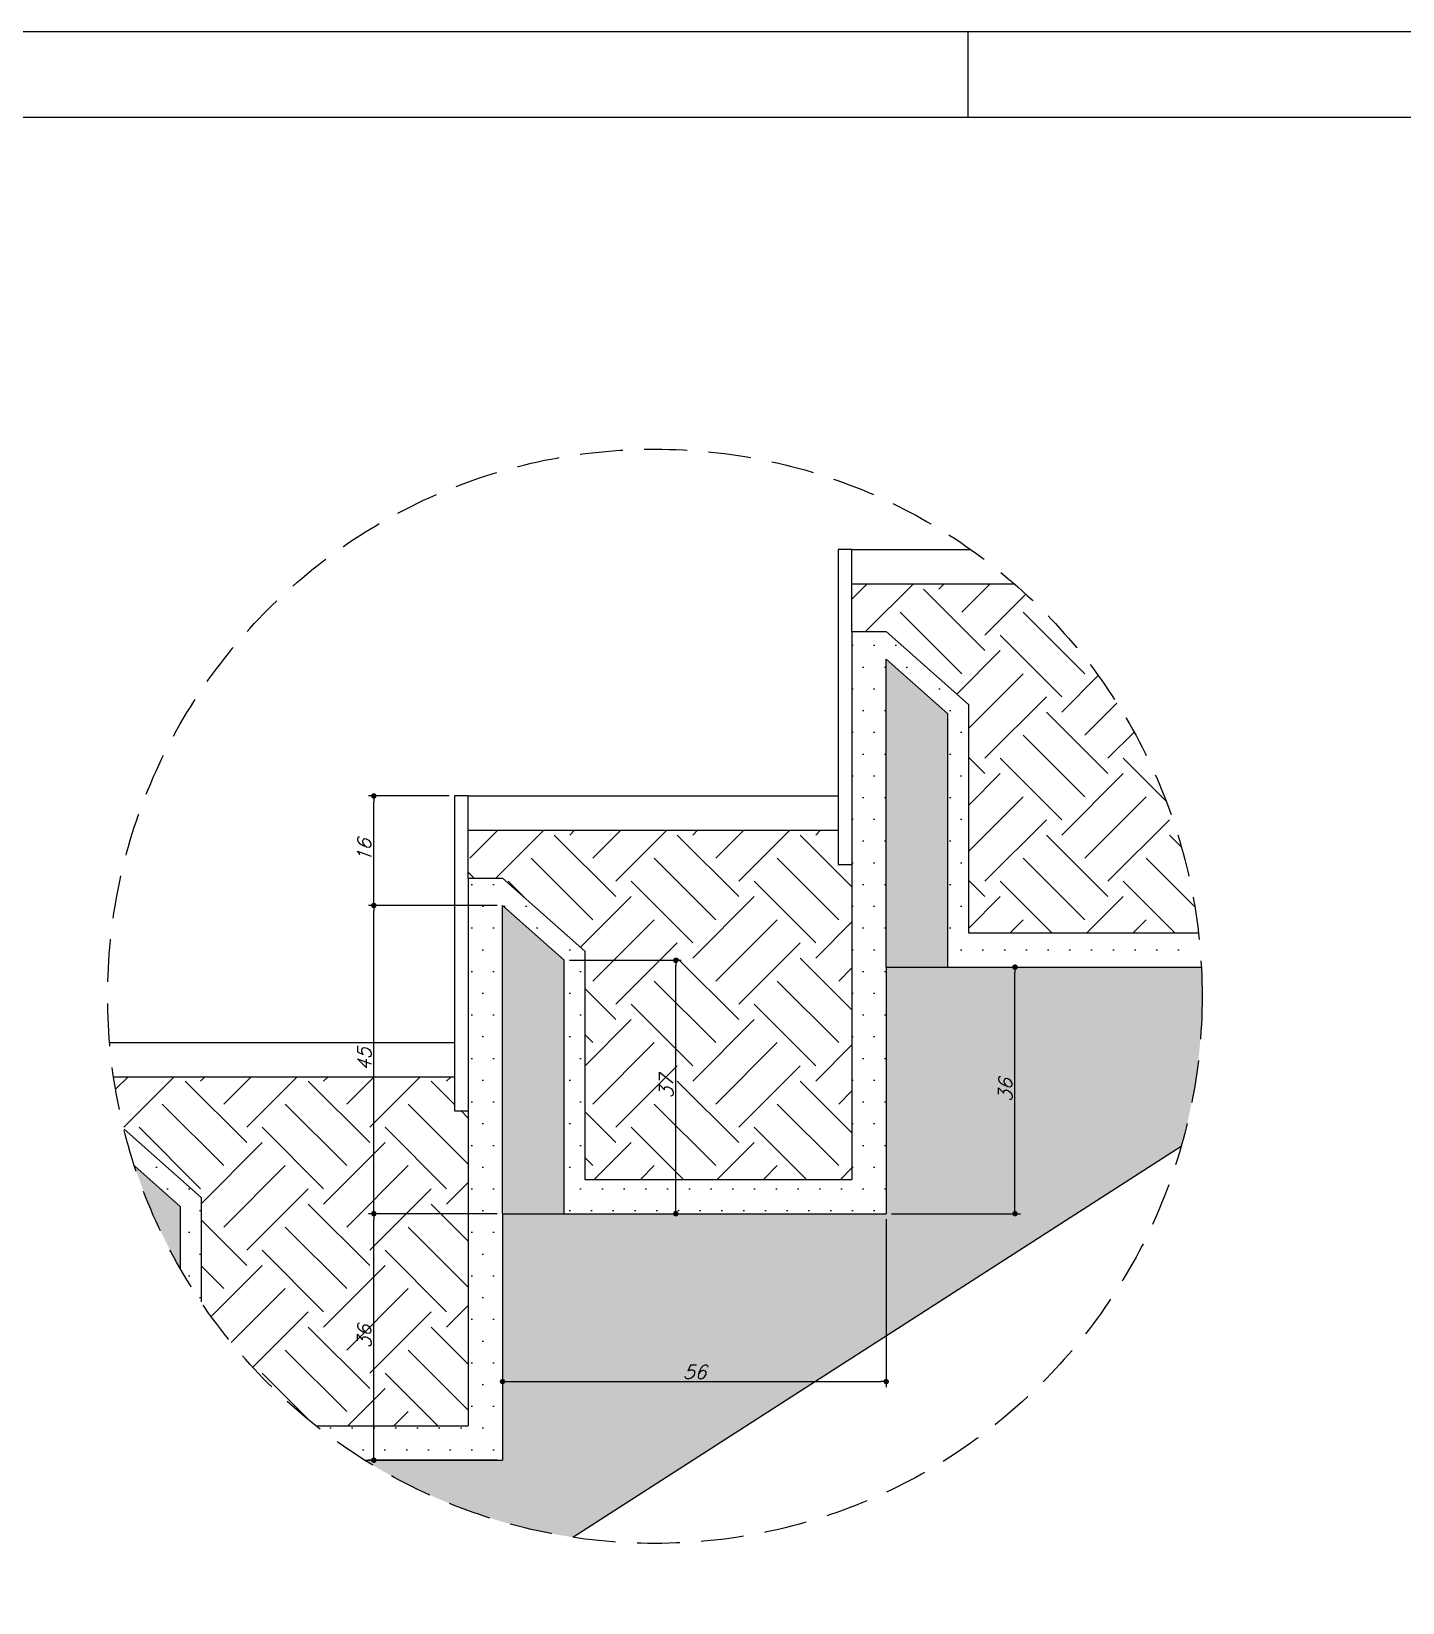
# Model space of a CAD drawing. Header units: millimetres. Extents: x 0 to 6870, y 0 to 4500.
# Drawn here: x 1698 to 2499, y 3582 to 4500 of the extents above; entities that cross this region are included whole.
import ezdxf

# ---------------------------------------------------------------- set-up
doc = ezdxf.new("R2010")
doc.units = ezdxf.units.MM
doc.header["$LTSCALE"] = 50
doc.linetypes.add('DASHED', pattern=[0.75, 0.5, -0.25])
for name, color, linetype in [('F-ALV', 3, 'Continuous'), ('F-ALV-SÓLIDO', 252, 'Continuous'), ('F-AUX-RED', 1, 'Continuous'), ('F-CORTE', 4, 'Continuous'), ('F-COTAS', 106, 'Continuous'), ('F-MARGEM', 1, 'Continuous'), ('F-REVESTIMENO HACH', 1, 'Continuous'), ('F-REVESTIMENTO', 1, 'Continuous'), ('F-SOLIDO', 71, 'Continuous')]:
    doc.layers.add(name, color=color, linetype=linetype)
doc.styles.add('CP-TEXT-INCL', font='romans.shx', dxfattribs={"oblique": 20})
doc.dimstyles.new('CP-COTAS-50', dxfattribs={"dimscale": 0.64, "dimtxt": 12.5, "dimasz": 5, "dimexe": 5, "dimexo": 5, "dimgap": 2.5, "dimtad": 1, "dimdec": 1, "dimdsep": 46, "dimtxsty": 'CP-TEXT-INCL', "dimblk1": 'DOT', "dimblk2": 'DOT', "dimsah": 1, "dimcen": 9, "dimclrd": 256, "dimclre": 256, "dimclrt": 256, "dimadec": 0, "dimazin": 0, "dimtfac": 1, "dimtdec": 1, "dimtmove": 2, "dimatfit": 3, "dimldrblk": 'DOT', "dimfxl": 5, "dimtolj": 1, "dimarcsym": 0})
pattern_1 = [(45, (18706.65, -9574.606), (0, 71.84205), [50.8, -50.8]), (45, (18693.18, -9561.136), (0, 71.84205), [50.8, -50.8]), (45, (18679.71, -9547.665), (0, 71.84205), [50.8, -50.8]), (135, (18679.71, -9538.685), (-71.84205, 0), [50.8, -50.8]), (135, (18693.18, -9525.215), (-71.84205, 0), [50.8, -50.8]), (135, (18706.65, -9511.744), (-71.84205, 0), [50.8, -50.8])]

# ---------------------------------------------------------------- blocks, each defined once
blk = doc.blocks.new('A0-1L_900')
at = {"layer": 'F-MARGEM', "color": 2}
blk.add_line((44.9, 90), (44.9, 89), dxfattribs=at)
blk.add_lwpolyline([(0, 0), (0, 90), (137.4, 90), (137.4, 0)], close=True, dxfattribs=at)
at = {"layer": 'F-MARGEM', "color": 7}
blk.add_lwpolyline([(2.5, 89), (136.4, 89), (136.4, 1), (2.5, 1)], close=True, dxfattribs=at)
blk = doc.blocks.new('_DOT')
at = {"color": 0, "linetype": 'ByBlock'}
blk.add_line((-0.5, 0), (-1, 0), dxfattribs=at)
at = {"color": 0, "linetype": 'ByBlock', "const_width": 0.5}
blk.add_lwpolyline([(-0.25, 0, 1), (0.25, 0, 1)], format="xyb", close=True, dxfattribs=at)
blk = doc.blocks.new('*D116')
at = {"layer": 'DEFPOINTS', "color": 0, "transparency": 16777216}
for p in [(1973.18, 3809.39), (2197.25, 3809.39), (2197.25, 3711.32)]:
    blk.add_point(p, dxfattribs=at)
at = {"layer": 'F-COTAS', "lineweight": -2, "transparency": 16777216}
for p, q in [((1973.18, 3806.19), (1973.18, 3708.12)), ((2197.25, 3806.19), (2197.25, 3708.12)), ((1976.38, 3711.32), (2194.05, 3711.32))]:
    blk.add_line(p, q, dxfattribs=at)
at = {"layer": 'F-COTAS', "lineweight": -2, "transparency": 16777216, "xscale": 3.2, "yscale": 3.2, "zscale": 3.2, "rotation": 180}
blk.add_blockref('_DOT', (1973.18, 3711.32), dxfattribs=at)
at = {"layer": 'F-COTAS', "lineweight": -2, "transparency": 16777216, "xscale": 3.2, "yscale": 3.2, "zscale": 3.2}
blk.add_blockref('_DOT', (2197.25, 3711.32), dxfattribs=at)
at = {"layer": 'F-COTAS', "transparency": 16777216, "insert": (2085.22, 3716.92), "char_height": 8, "attachment_point": 5, "style": 'CP-TEXT-INCL'}
blk.add_mtext('\\A1;56', dxfattribs=at)
blk = doc.blocks.new('*D117')
at = {"layer": 'DEFPOINTS', "color": 0, "transparency": 16777216}
for p in [(2197.25, 3953.39), (2272.48, 3953.39), (2197.25, 3809.39)]:
    blk.add_point(p, dxfattribs=at)
at = {"layer": 'F-COTAS', "lineweight": -2, "transparency": 16777216}
for p, q in [((2200.45, 3953.39), (2275.68, 3953.39)), ((2272.48, 3812.59), (2272.48, 3950.19)), ((2200.45, 3809.39), (2275.68, 3809.39))]:
    blk.add_line(p, q, dxfattribs=at)
at = {"layer": 'F-COTAS', "lineweight": -2, "transparency": 16777216, "xscale": 3.2, "yscale": 3.2, "zscale": 3.2}
for p, rotation in [((2272.48, 3953.39), 90), ((2272.48, 3809.39), 270)]:
    blk.add_blockref('_DOT', p, dxfattribs=dict(at, rotation=rotation))
at = {"layer": 'F-COTAS', "transparency": 16777216, "insert": (2266.88, 3881.39), "char_height": 8, "attachment_point": 5, "rotation": 90, "style": 'CP-TEXT-INCL'}
blk.add_mtext('\\A1;36', dxfattribs=at)
blk = doc.blocks.new('*D118')
at = {"layer": 'DEFPOINTS', "color": 0, "transparency": 16777216}
for p in [(2009.18, 3957.39), (2074.38, 3957.39), (2009.18, 3809.39)]:
    blk.add_point(p, dxfattribs=at)
at = {"layer": 'F-COTAS', "lineweight": -2, "transparency": 16777216}
for p, q in [((2012.38, 3957.39), (2077.58, 3957.39)), ((2074.38, 3812.59), (2074.38, 3954.19)), ((2012.38, 3809.39), (2077.58, 3809.39))]:
    blk.add_line(p, q, dxfattribs=at)
at = {"layer": 'F-COTAS', "lineweight": -2, "transparency": 16777216, "xscale": 3.2, "yscale": 3.2, "zscale": 3.2}
for p, rotation in [((2074.38, 3957.39), 90), ((2074.38, 3809.39), 270)]:
    blk.add_blockref('_DOT', p, dxfattribs=dict(at, rotation=rotation))
at = {"layer": 'F-COTAS', "transparency": 16777216, "insert": (2068.78, 3883.39), "char_height": 8, "attachment_point": 5, "rotation": 90, "style": 'CP-TEXT-INCL'}
blk.add_mtext('\\A1;37', dxfattribs=at)
blk = doc.blocks.new('*D119')
at = {"layer": 'DEFPOINTS', "color": 0, "transparency": 16777216}
for p in [(1898.02, 3989.39), (1973.18, 3989.39), (1973.18, 3809.39)]:
    blk.add_point(p, dxfattribs=at)
at = {"layer": 'F-COTAS', "lineweight": -2, "transparency": 16777216}
for p, q in [((1969.98, 3989.39), (1894.82, 3989.39)), ((1898.02, 3812.59), (1898.02, 3986.19)), ((1969.98, 3809.39), (1894.82, 3809.39))]:
    blk.add_line(p, q, dxfattribs=at)
at = {"layer": 'F-COTAS', "lineweight": -2, "transparency": 16777216, "xscale": 3.2, "yscale": 3.2, "zscale": 3.2}
for p, rotation in [((1898.02, 3989.39), 90), ((1898.02, 3809.39), 270)]:
    blk.add_blockref('_DOT', p, dxfattribs=dict(at, rotation=rotation))
at = {"layer": 'F-COTAS', "transparency": 16777216, "insert": (1892.42, 3899.39), "char_height": 8, "attachment_point": 5, "rotation": 90, "style": 'CP-TEXT-INCL'}
blk.add_mtext('\\A1;45', dxfattribs=at)
blk = doc.blocks.new('*D120')
at = {"layer": 'DEFPOINTS', "color": 0, "transparency": 16777216}
for p in [(1898.02, 3809.39), (1973.18, 3809.39), (1973.18, 3665.39)]:
    blk.add_point(p, dxfattribs=at)
at = {"layer": 'F-COTAS', "lineweight": -2, "transparency": 16777216}
for p, q in [((1969.98, 3809.39), (1894.82, 3809.39)), ((1898.02, 3668.59), (1898.02, 3806.19)), ((1969.98, 3665.39), (1894.82, 3665.39))]:
    blk.add_line(p, q, dxfattribs=at)
at = {"layer": 'F-COTAS', "lineweight": -2, "transparency": 16777216, "xscale": 3.2, "yscale": 3.2, "zscale": 3.2}
for p, rotation in [((1898.02, 3809.39), 90), ((1898.02, 3665.39), 270)]:
    blk.add_blockref('_DOT', p, dxfattribs=dict(at, rotation=rotation))
at = {"layer": 'F-COTAS', "transparency": 16777216, "insert": (1892.42, 3737.39), "char_height": 8, "attachment_point": 5, "rotation": 90, "style": 'CP-TEXT-INCL'}
blk.add_mtext('\\A1;36', dxfattribs=at)
blk = doc.blocks.new('*D121')
at = {"layer": 'DEFPOINTS', "color": 0, "transparency": 16777216}
for p in [(1898.02, 4053.39), (1945.18, 4053.39), (1973.18, 3989.39)]:
    blk.add_point(p, dxfattribs=at)
at = {"layer": 'F-COTAS', "lineweight": -2, "transparency": 16777216}
for p, q in [((1941.98, 4053.39), (1894.82, 4053.39)), ((1898.02, 3992.59), (1898.02, 4050.19)), ((1969.98, 3989.39), (1894.82, 3989.39))]:
    blk.add_line(p, q, dxfattribs=at)
at = {"layer": 'F-COTAS', "lineweight": -2, "transparency": 16777216, "xscale": 3.2, "yscale": 3.2, "zscale": 3.2}
for p, rotation in [((1898.02, 4053.39), 90), ((1898.02, 3989.39), 270)]:
    blk.add_blockref('_DOT', p, dxfattribs=dict(at, rotation=rotation))
at = {"layer": 'F-COTAS', "transparency": 16777216, "insert": (1892.42, 4021.39), "char_height": 8, "attachment_point": 5, "rotation": 90, "style": 'CP-TEXT-INCL'}
blk.add_mtext('\\A1;16', dxfattribs=at)

msp = doc.modelspace()

# ---------------------------------------------------------------- hatches: boundary and pattern name
at = {"layer": 'F-ALV-SÓLIDO'}
h = msp.add_hatch(color=256, dxfattribs=at)
h.dxf.hatch_style = 1
h.paths.add_polyline_path([(2233.25, 4101.39), (2197.25, 4133.39), (2197.25, 3953.39), (2233.25, 3953.39)])
h = msp.add_hatch(color=256, dxfattribs=at)
h.dxf.hatch_style = 1
h.paths.add_polyline_path([(2009.18, 3957.39), (1973.18, 3989.39), (1973.18, 3809.39), (2009.18, 3809.39)])
h = msp.add_hatch(color=256, dxfattribs=at)
h.dxf.hatch_style = 1
edge = h.paths.add_edge_path()
edge.add_arc((2062.16, 3936.37), 319.58, 198.0826, 209.89962)
edge.add_line((1785.11, 3777.06), (1785.11, 3813.39))
edge.add_line((1785.11, 3813.39), (1758.36, 3837.17))
at = {"layer": 'F-AUX-RED'}
h = msp.add_hatch(dxfattribs=at)
h.set_pattern_fill('EARTH', color=254, scale=8, angle=45)
h.set_pattern_definition(pattern_1)
edge = h.paths.add_edge_path()
edge.add_arc((2062.16, 3936.37), 319.58, 6.65311, 48.95487)
edge.add_line((2272.01, 4177.39), (2177.25, 4177.39))
edge.add_line((2177.25, 4177.39), (2177.25, 4149.39))
edge.add_line((2177.25, 4149.39), (2197.32, 4149.39))
edge.add_line((2197.32, 4149.39), (2245.25, 4106.78))
edge.add_line((2245.25, 4106.78), (2245.25, 3973.39))
edge.add_line((2245.25, 3973.39), (2379.59, 3973.39))
h = msp.add_hatch(dxfattribs=at)
h.set_pattern_fill('EARTH', color=254, scale=8, angle=45)
h.set_pattern_definition(pattern_1)
h.paths.add_polyline_path([(2177.25, 3953.39), (2177.25, 4013.39), (2169.25, 4013.39), (2169.25, 4033.39), (1953.18, 4033.39), (1953.18, 4005.39), (1973.24, 4005.39), (2021.18, 3962.78), (2021.18, 3829.39), (2177.25, 3829.39)], flags=17)
h = msp.add_hatch(dxfattribs=at)
h.set_pattern_fill('EARTH', color=254, scale=8, angle=45)
h.set_pattern_definition(pattern_1)
edge = h.paths.add_edge_path()
edge.add_arc((2062.16, 3936.37), 319.58, 188.45229, 194.05531)
edge.add_line((1752.14, 3858.75), (1797.11, 3818.78))
edge.add_line((1797.11, 3818.78), (1797.11, 3757.81))
edge.add_arc((2062.16, 3936.37), 319.58, 213.96788, 231.75032)
edge.add_line((1864.31, 3685.39), (1953.18, 3685.39))
edge.add_line((1953.18, 3685.39), (1953.18, 3809.39))
edge.add_line((1953.18, 3809.39), (1953.18, 3869.39))
edge.add_line((1953.18, 3869.39), (1945.18, 3869.39))
edge.add_line((1945.18, 3869.39), (1945.18, 3889.39))
edge.add_line((1945.18, 3889.39), (1746.05, 3889.39))
at = {"layer": 'F-REVESTIMENO HACH'}
h = msp.add_hatch(dxfattribs=at)
h.set_pattern_fill('DOTS', color=256, scale=8)
h.set_pattern_definition([(0, (-1568.957, -9574.606), (6.35, 12.7), [0, -12.7])])
edge = h.paths.add_edge_path()
edge.add_arc((2062.16, 3936.37), 319.58, 194.05531, 198.0826)
edge.add_line((1758.36, 3837.17), (1785.11, 3813.39))
edge.add_line((1785.11, 3813.39), (1785.11, 3777.06))
edge.add_arc((2062.16, 3936.37), 319.58, 209.89962, 213.96788)
edge.add_line((1797.11, 3757.81), (1797.11, 3818.78))
edge.add_line((1797.11, 3818.78), (1752.14, 3858.75))
edge = h.paths.add_edge_path()
edge.add_arc((2062.16, 3936.37), 319.58, 3.05394, 6.65311)
edge.add_line((2379.59, 3973.39), (2245.25, 3973.39))
edge.add_line((2245.25, 3973.39), (2245.25, 4106.78))
edge.add_line((2245.25, 4106.78), (2197.32, 4149.39))
edge.add_line((2197.32, 4149.39), (2177.25, 4149.39))
edge.add_line((2177.25, 4149.39), (2177.25, 3953.39))
edge.add_line((2177.25, 3953.39), (2177.25, 3953.39))
edge.add_line((2177.25, 3953.39), (2177.25, 3829.39))
edge.add_line((2177.25, 3829.39), (2021.18, 3829.39))
edge.add_line((2021.18, 3829.39), (2021.18, 3962.78))
edge.add_line((2021.18, 3962.78), (1973.24, 4005.39))
edge.add_line((1973.24, 4005.39), (1953.18, 4005.39))
edge.add_line((1953.18, 4005.39), (1953.18, 3809.39))
edge.add_line((1953.18, 3809.39), (1953.18, 3685.39))
edge.add_line((1953.18, 3685.39), (1864.31, 3685.39))
edge.add_arc((2062.16, 3936.37), 319.58, 231.75032, 237.98423)
edge.add_line((1892.73, 3665.39), (1973.18, 3665.39))
edge.add_line((1973.18, 3665.39), (1973.18, 3809.39))
edge.add_line((1973.18, 3809.39), (1973.18, 3989.39))
edge.add_line((1973.18, 3989.39), (2009.18, 3957.39))
edge.add_line((2009.18, 3957.39), (2009.18, 3809.39))
edge.add_line((2009.18, 3809.39), (2197.25, 3809.39))
edge.add_line((2197.25, 3809.39), (2197.25, 3953.39))
edge.add_line((2197.25, 3953.39), (2197.25, 4133.39))
edge.add_line((2197.25, 4133.39), (2233.25, 4101.39))
edge.add_line((2233.25, 4101.39), (2233.25, 3953.39))
edge.add_line((2233.25, 3953.39), (2381.28, 3953.39))
at = {"layer": 'F-SOLIDO'}
h = msp.add_hatch(color=256, dxfattribs=at)
h.dxf.hatch_style = 1
edge = h.paths.add_edge_path()
edge.add_arc((2062.16, 3936.37), 319.58, 237.98423, 261.36123)
edge.add_line((2014.15, 3620.41), (2369.51, 3848.8))
edge.add_arc((2062.16, 3936.37), 319.58, 344.09709, 363.05394)
edge.add_line((2381.28, 3953.39), (2197.25, 3953.39))
edge.add_line((2197.25, 3953.39), (2197.25, 3809.39))
edge.add_line((2197.25, 3809.39), (1973.18, 3809.39))
edge.add_line((1973.18, 3809.39), (1973.18, 3665.39))
edge.add_line((1973.18, 3665.39), (1892.73, 3665.39))

# ---------------------------------------------------------------- linework, layer by layer
at = {"layer": 'F-ALV'}
for points in [[(2197.25, 3953.39), (2197.25, 4133.39)], [(2197.25, 4133.39), (2233.25, 4101.39)], [(2233.25, 3953.39), (2233.25, 4101.39)], [(1973.18, 3809.39), (1973.18, 3989.39)], [(1973.18, 3989.39), (2009.18, 3957.39)], [(2009.18, 3809.39), (2009.18, 3957.39)], [(1758.36, 3837.17), (1785.11, 3813.39)], [(1785.11, 3777.06), (1785.11, 3813.39)]]:
    msp.add_lwpolyline(points, dxfattribs=at)
at = {"layer": 'F-AUX-RED', "color": 1, "linetype": 'DASHED'}
msp.add_circle((2062.16, 3936.37), 319.58, dxfattribs=at)
at = {"layer": 'F-CORTE'}
for p, q in [((2197.25, 3953.39), (2197.25, 3809.39)), ((2197.25, 3953.39), (2381.28, 3953.39)), ((1973.18, 3809.39), (1973.18, 3665.39)), ((1973.18, 3809.39), (2197.25, 3809.39)), ((1892.73, 3665.39), (1973.18, 3665.39))]:
    msp.add_line(p, q, dxfattribs=at)
msp.add_lwpolyline([(2014.15, 3620.41), (2369.51, 3848.8)], dxfattribs=at)
at = {"layer": 'F-REVESTIMENTO'}
for p, q in [((2177.25, 3953.39), (2177.25, 3829.39)), ((1953.18, 3809.39), (1953.18, 3685.39))]:
    msp.add_line(p, q, dxfattribs=at)
for points in [[(2177.25, 4149.39), (2177.25, 4197.39), (2169.25, 4197.39)], [(2169.25, 4197.39), (2169.25, 4013.39), (2177.25, 4013.39)], [(2177.25, 4197.39), (2246.54, 4197.39)], [(2177.25, 4177.39), (2272.01, 4177.39)], [(2177.25, 4149.39), (2197.32, 4149.39), (2245.25, 4106.78), (2245.25, 3973.39)], [(2177.25, 4149.39), (2177.25, 3953.39)], [(1953.18, 4005.39), (1953.18, 4053.39), (1945.18, 4053.39)], [(1945.18, 4053.39), (1945.18, 3869.39), (1953.18, 3869.39)], [(1953.18, 4053.39), (2169.25, 4053.39)], [(1953.18, 4033.39), (2169.25, 4033.39)], [(1953.18, 4005.39), (1973.24, 4005.39), (2021.18, 3962.78), (2021.18, 3829.39)], [(1953.18, 4005.39), (1953.18, 3809.39)], [(2245.25, 3973.39), (2379.59, 3973.39)], [(1743.72, 3909.39), (1945.18, 3909.39)], [(1746.05, 3889.39), (1945.18, 3889.39)], [(1752.14, 3858.75), (1797.11, 3818.78), (1797.11, 3757.81)], [(2021.18, 3829.39), (2177.25, 3829.39)], [(1864.31, 3685.39), (1953.18, 3685.39)]]:
    msp.add_lwpolyline(points, dxfattribs=at)

# ---------------------------------------------------------------- block references
at = {"layer": 'F-MARGEM', "xscale": 50, "yscale": 50, "zscale": 50}
msp.add_blockref('A0-1L_900', (0, 0), dxfattribs=at)

# ---------------------------------------------------------------- dimensions: what is measured, and where the dimension line sits
at = {"layer": 'F-COTAS'}
for base, p1, p2, picture, middle in [((1898.02, 4053.39), (1973.18, 3989.39), (1945.18, 4053.39), '*D121', (1892.42, 4021.39)), ((1898.02, 3989.39), (1973.18, 3809.39), (1973.18, 3989.39), '*D119', (1892.42, 3899.39)), ((2074.38, 3957.39), (2009.18, 3809.39), (2009.18, 3957.39), '*D118', (2068.78, 3883.39)), ((2272.48, 3953.39), (2197.25, 3809.39), (2197.25, 3953.39), '*D117', (2266.88, 3881.39)), ((1898.02, 3809.39), (1973.18, 3665.39), (1973.18, 3809.39), '*D120', (1892.42, 3737.39))]:
    dim = msp.add_linear_dim(base=base, p1=p1, p2=p2, angle=90, dimstyle='CP-COTAS-50', override={"dimlfac": 0.25}, dxfattribs=at)
    dim.commit()
    dim.dimension.update_dxf_attribs({"geometry": picture, "text_midpoint": middle})
dim = msp.add_linear_dim(base=(2197.25, 3711.32), p1=(1973.18, 3809.39), p2=(2197.25, 3809.39), dimstyle='CP-COTAS-50', override={"dimlfac": 0.25}, dxfattribs=at)
dim.commit()
dim.dimension.update_dxf_attribs({"geometry": '*D116', "text_midpoint": (2085.22, 3716.92)})

doc.saveas('drawing.dxf')
